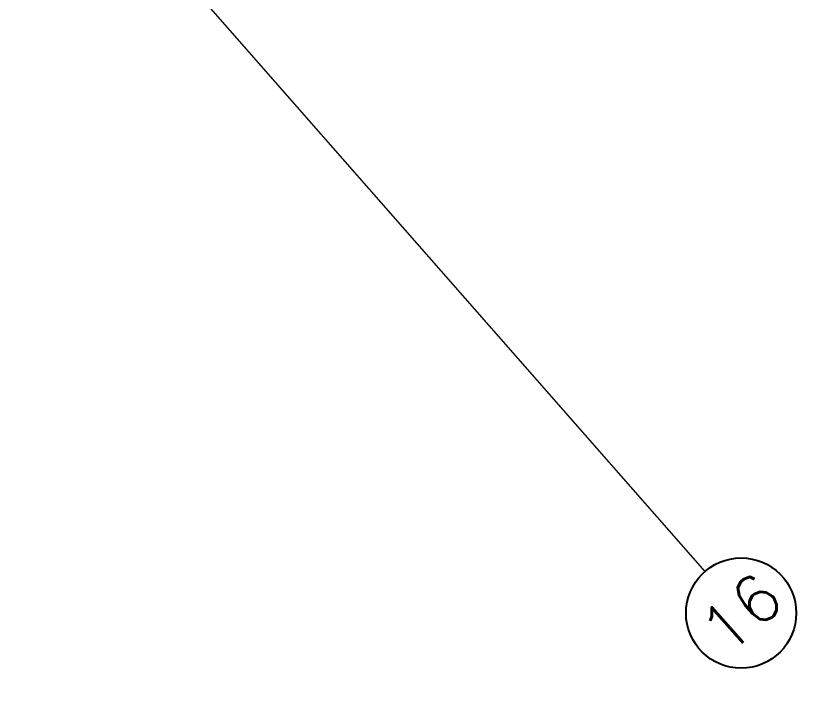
# Model space of a CAD drawing. Header units: metres. Extents: x 375833 to 375946, y 3316005 to 3316108.
# Drawn here: x 375893.704 to 375897.104, y 3316037.504 to 3316040.36 of the extents above; entities that cross this region are included whole.
import ezdxf
from ezdxf.enums import TextEntityAlignment as Align

# ---------------------------------------------------------------- set-up
doc = ezdxf.new("R2010")
doc.units = ezdxf.units.M
doc.header["$MEASUREMENT"] = 0
for name, color, linetype in [('Axes', 1, 'Continuous'), ('S-GRID-CIRC', 3, 'Continuous'), ('S-GRID-CIRC-TEXT', 3, 'Continuous')]:
    doc.layers.add(name, color=color, linetype=linetype)
doc.styles.add('S-ROMANS', font='romans.shx', dxfattribs={"width": 0.75})

# ---------------------------------------------------------------- blocks, each defined once
blk = doc.blocks.new('S-GRID-CIRC')
at = {"layer": 'S-GRID-CIRC'}
blk.add_circle((0, 0), 0.35, dxfattribs=at)
at = {"layer": 'S-GRID-CIRC-TEXT', "color": 3, "style": 'S-ROMANS', "flags": 8}
blk.add_attdef('GRID-CIRC', text='', height=0.3, dxfattribs=at).set_placement((0, 0), align=Align.MIDDLE)

msp = doc.modelspace()

# ---------------------------------------------------------------- linework, layer by layer
at = {"layer": 'Axes', "lineweight": 0, "ltscale": 0.05}
msp.add_line((375871.2652, 3316066.8934), (375896.6203, 3316038.0093), dxfattribs=at)

# ---------------------------------------------------------------- block references
at = {"layer": 'S-GRID-CIRC', "ltscale": 20}
ref = msp.add_blockref('S-GRID-CIRC', (375896.7743, 3316037.8338), dxfattribs=dict(at, xscale=0.667, yscale=0.667, zscale=0.667, rotation=221.2773505742023))
ref.add_attrib('GRID-CIRC', '16', dxfattribs={"layer": 'S-GRID-CIRC-TEXT', "color": 3, "height": 0.2001, "rotation": 41.2774, "style": 'S-ROMANS'}).set_placement((375896.7743, 3316037.8338), align=Align.MIDDLE)

doc.saveas('drawing.dxf')
